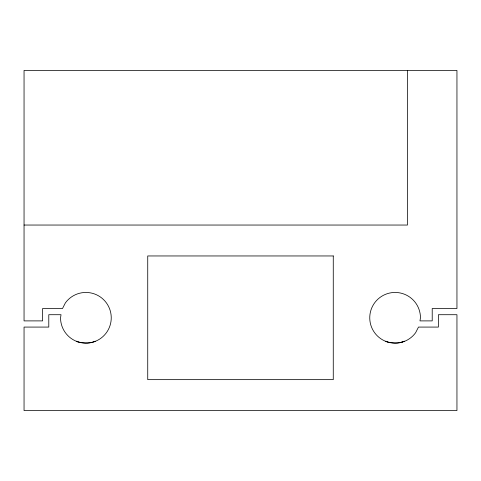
<?xml version="1.0" encoding="UTF-8"?>
<svg xmlns="http://www.w3.org/2000/svg" width="481" height="481" viewBox="0 0 481 481"><rect width="100%" height="100%" fill="white"/><g stroke="black" fill="none" stroke-linecap="round" stroke-linejoin="round"><path stroke-width="0.72" d="M76.617 341.173L78.06 341.919C83.52 343.151 89.622 343.668 94.853 341.336M93.729 341.919A25.355 25.355 0 0 0 106.403 302.898A25.355 25.355 0 0 0 65.38 302.898L62.512 308.525L42.605 308.525L42.605 320.893L24.05 320.893L24.05 70.43L456.95 70.43L456.95 308.525L432.215 308.525L432.215 320.893L419.973 320.893L420.46 317.803A25.355 25.355 0 0 0 387.271 293.687A25.355 25.355 0 0 0 374.597 332.708A25.355 25.355 0 0 0 415.62 332.708L418.488 327.08L438.395 327.08L438.395 314.712L456.95 314.712L456.95 410.57L24.05 410.57L24.05 327.08L48.785 327.08L48.785 314.712L61.027 314.712L60.54 317.803A25.355 25.355 0 0 0 93.729 341.919L95.172 341.173M404.383 341.173C399.11 343.723 392.833 343.151 387.271 341.919L385.828 341.173M404.07 341.336L401.665 342.117M24.05 225.042L407.473 225.042L407.473 70.43M386.147 341.336L387.271 341.919M76.93 341.336L78.06 341.919M333.267 255.958L147.733 255.958L147.733 379.647L333.267 379.647L333.267 255.958"/></g></svg>
